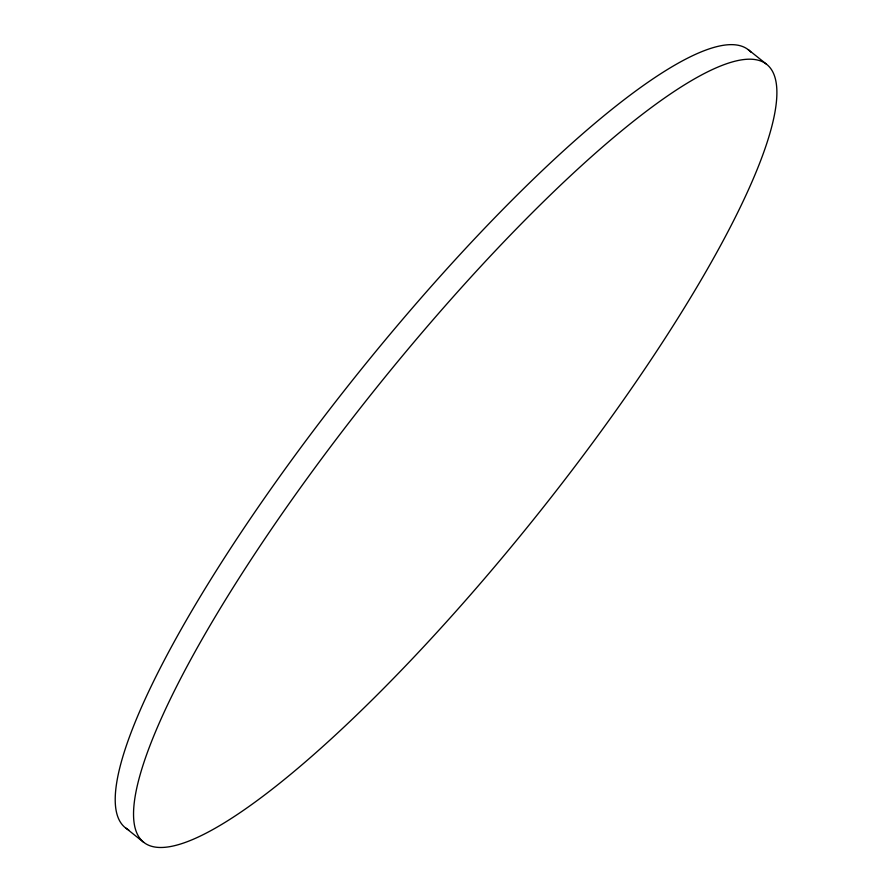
<?xml version="1.0" encoding="UTF-8"?>
<svg xmlns="http://www.w3.org/2000/svg" width="892" height="892" viewBox="0 0 892 892"><rect width="100%" height="100%" fill="white"/><g stroke="black" fill="none" stroke-linecap="round" stroke-linejoin="round"><path stroke-width="1.34" d="M748.288 49.64L766.395 64.124A498.338 102.502 -51.3 0 1 368.496 703.498A498.338 102.502 -51.3 0 1 230.27 592.098A498.338 102.502 -51.3 0 1 766.395 64.124M125.605 827.876L143.712 842.36M128.749 829.973A498.338 102.502 -51.3 0 1 356.99 374.618A498.338 102.502 -51.3 0 1 750.952 52.204"/></g></svg>
